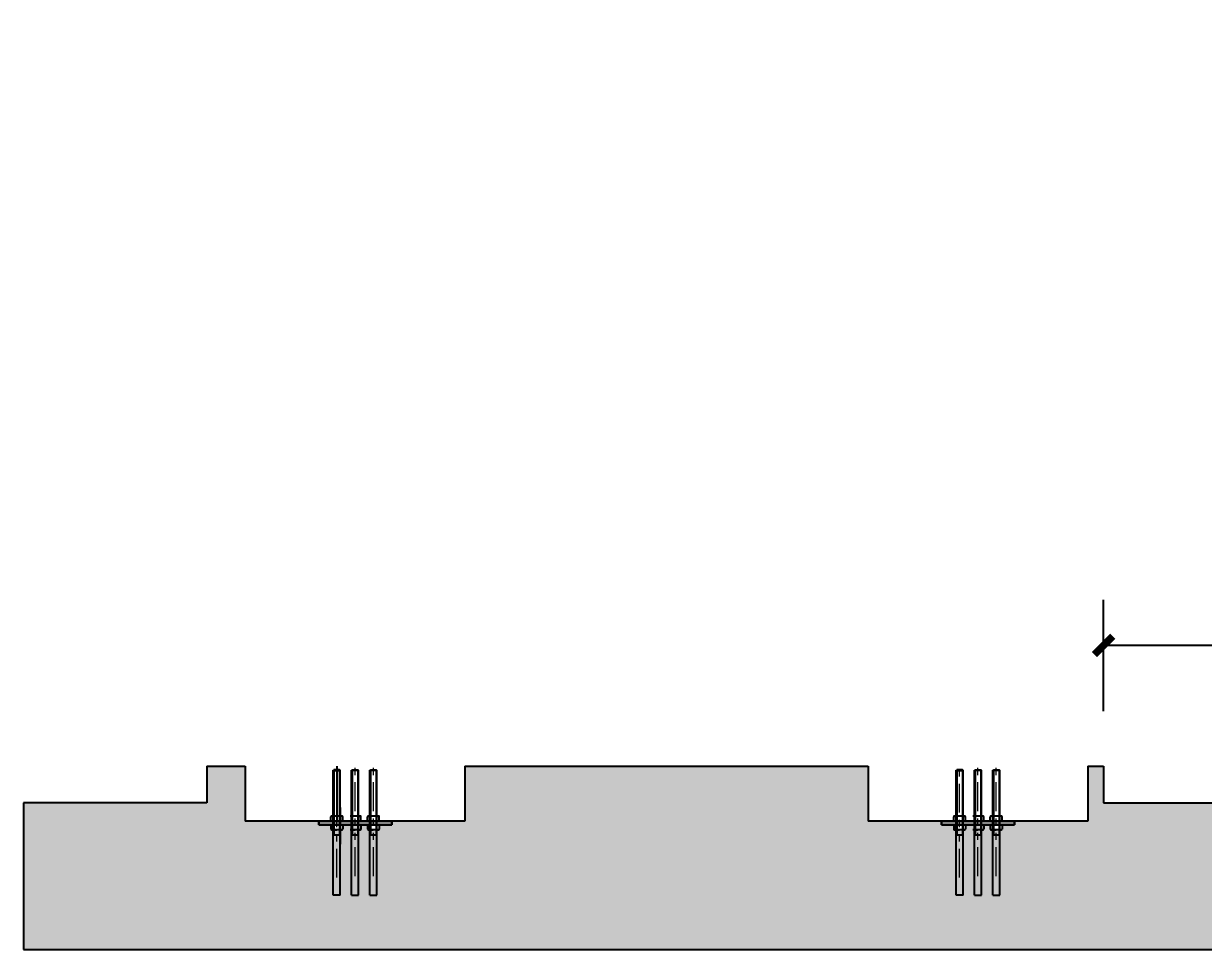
# Model space of a CAD drawing. Extents: x 1129386 to 1341523, y 309636 to 351636.
# Drawn here: x 1146318 to 1152758, y 329173 to 334225 of the extents above; entities that cross this region are included whole.
import ezdxf

# ---------------------------------------------------------------- set-up
doc = ezdxf.new("R2010")
doc.units = 0
doc.header["$LTSCALE"] = 1000
doc.header["$MEASUREMENT"] = 0
for name, pattern in [('ACANSTGB', [0.354331, 0.15748, -0.03937, 0.03937, -0.03937, 0.03937, -0.03937]), ('CENTER', [50.8, 31.75, -6.35, 6.35, -6.35]), ('DASHED', [4.8, 4, -0.8])]:
    doc.linetypes.add(name, pattern=pattern)
doc.layers.add('3', color=4, linetype='DASHED')
doc.layers.add('5', color=2, linetype='Continuous')
doc.layers.add('AM_7', color=4, linetype='CENTER', lineweight=15)
doc.styles.get("Standard").update_dxf_attribs({"font": 'gbenor.shx', "bigfont": 'gbcbig.shx'})
doc.dimstyles.new('STANDARD$0', dxfattribs={"dimscale": 100, "dimtxt": 3.5, "dimasz": 1, "dimexe": 2.5, "dimexo": 3, "dimgap": 1.5, "dimtad": 1, "dimdec": 0, "dimzin": 0, "dimdsep": 46, "dimtxsty": 'Standard', "dimblk": 'ARCHTICK', "dimcen": 0.09, "dimadec": 0, "dimazin": 0, "dimtfac": 1, "dimtdec": 0, "dimtix": 1, "dimtmove": 2, "dimatfit": 3, "dimldrblk": 'ARCHTICK', "dimfxl": 1, "dimtolj": 1, "dimtzin": 0, "dimarcsym": 0})

# ---------------------------------------------------------------- blocks, each defined once
blk = doc.blocks.new('_ArchTick')
at = {"color": 0, "linetype": 'ByBlock', "const_width": 0.4}
blk.add_lwpolyline([(-0.5, -0.5), (0.5, 0.5)], dxfattribs=at)
blk = doc.blocks.new('*D139')
at = {"color": 0, "lineweight": -2}
for p, q in [((1152212.9, 330473), (1152212.9, 331081.3)), ((1155952.9, 330473), (1155952.9, 331081.3))]:
    blk.add_line(p, q, dxfattribs=at)
at = {"color": 0, "linetype": 'ByBlock', "lineweight": -2}
blk.add_line((1155952.9, 330831.3), (1152212.9, 330831.3), dxfattribs=at)
at = {"layer": 'Defpoints', "color": 0}
for p in [(1152212.9, 330831.3), (1152212.9, 330173), (1155952.9, 330173)]:
    blk.add_point(p, dxfattribs=at)
at = {"color": 0, "lineweight": -2, "xscale": 100, "yscale": 100, "zscale": 100, "rotation": 180}
blk.add_blockref('_ArchTick', (1152212.9, 330831.3), dxfattribs=at)
at = {"color": 0, "lineweight": -2, "xscale": 100, "yscale": 100, "zscale": 100}
blk.add_blockref('_ArchTick', (1155952.9, 330831.3), dxfattribs=at)
at = {"color": 0, "insert": (1154082.9, 331156.3), "char_height": 350, "attachment_point": 5}
blk.add_mtext('\\A1;3740\\Fgbenor.shx,gbcbig.shx;%%P5', dxfattribs=at)

msp = doc.modelspace()

# ---------------------------------------------------------------- hatches: boundary and pattern name
h = msp.add_hatch()
h.set_pattern_fill('AR-CONC', color=2, scale=100)
h.set_pattern_definition([(50, (0, 0), (717.4375, -62.86833), [75, -825]), (355, (0, 0), (-138.98994, 751.97526), [60, -660]), (100.45, (60, -5), (578.55976, 689.3719), [64, -701]), (46.18, (0, 200), (1067.1365, -166.14964), [112.5, -1237.5]), (96.64, (89, 186), (934.5749, 974.60285), [96, -1052]), (351.18, (0, 200), (934.4312, 974.2434), [90, -990]), (21, (100, 150), (597.0058, -402.8065), [75, -825]), (326, (100, 150), (243.0015, 725.07604), [60, -660]), (71.45, (150, 116), (840.2339, 322.4469), [64, -701]), (37.5, (0, 0), (11.73922, 332.94923), [0, -652, 0, -670, 0, -663]), (7.5, (0, 0), (263.06954, 394.41171), [0, -382, 0, -637, 0, -252.5]), (-32.5, (-223, 0), (533.822436, -22.55487), [0, -250, 0, -780, 0, -1035]), (-42.5, (-323, 0), (583.18617, 100.10498), [0, -325, 0, -518, 0, -735])])
h.paths.add_polyline_path([(1146317.9, 329173), (1146317.9, 329973), (1147317.9, 329973), (1147317.9, 330173), (1147527.6, 330173), (1147527.6, 329873), (1147928.5, 329873), (1147995.6, 329873), (1148027.9, 329873), (1148059.6, 329873), (1148195.2, 329873), (1148208.1, 329873), (1148208.1, 329852.8), (1148195.2, 329852.8), (1148195.2, 329829.8, 0.103143), (1148195.6, 329828, 0.291961), (1148199.7, 329825.3, 0.1071), (1148202.6, 329825.3), (1148208.1, 329825.3), (1148224.2, 329825.3, 0.012), (1148226.7, 329825.3), (1148251.1, 329825.3, 0.101734), (1148254.1, 329825.3), (1148254.7, 329825.3, 0.377126), (1148259.2, 329829.3, 0.032077), (1148259.2, 329829.8), (1148259.2, 329852.8), (1148208.1, 329852.8), (1148208.1, 329873), (1148259.2, 329873), (1148328, 329873), (1148727.2, 329873), (1148727.2, 330173), (1150927.1, 330173), (1150927.1, 329873), (1151328.1, 329873), (1151395.1, 329873), (1151459.1, 329873), (1151594.8, 329873), (1151607.6, 329873), (1151607.6, 329852.8), (1151594.8, 329852.8), (1151594.8, 329829.8, 0.103143), (1151595.2, 329828, 0.291961), (1151599.3, 329825.3, 0.1071), (1151602.1, 329825.3), (1151607.7, 329825.3), (1151623.8, 329825.3, 0.012), (1151626.2, 329825.3), (1151650.7, 329825.3, 0.101734), (1151653.6, 329825.3), (1151654.2, 329825.3, 0.377126), (1151658.8, 329829.3, 0.032077), (1151658.8, 329829.8), (1151658.8, 329852.8), (1151607.6, 329852.8), (1151607.6, 329873), (1151658.8, 329873), (1151727.6, 329873), (1152126.8, 329873), (1152126.8, 330173), (1152212.9, 330173), (1152212.9, 329973), (1155952.9, 329973), (1155952.9, 330173), (1156427.1, 330173), (1156427.1, 329873), (1156828.1, 329873), (1156895.1, 329873), (1156959.1, 329873), (1157094.8, 329873), (1157107.6, 329873), (1157107.6, 329852.8), (1157094.8, 329852.8), (1157094.8, 329829.8, 0.103143), (1157095.2, 329828, 0.291961), (1157099.3, 329825.3, 0.1071), (1157102.1, 329825.3), (1157107.7, 329825.3), (1157123.8, 329825.3, 0.012), (1157126.2, 329825.3), (1157150.7, 329825.3, 0.101734), (1157153.6, 329825.3), (1157154.2, 329825.3, 0.377126), (1157158.8, 329829.3, 0.032077), (1157158.8, 329829.8), (1157158.8, 329852.8), (1157107.6, 329852.8), (1157107.6, 329873), (1157158.8, 329873), (1157227.6, 329873), (1157626.8, 329873), (1157626.8, 330173), (1161927.1, 330173), (1161927.1, 329873), (1162328.1, 329873), (1162395.1, 329873), (1162459.1, 329873), (1162594.8, 329873), (1162607.6, 329873), (1162607.6, 329852.8), (1162594.8, 329852.8), (1162594.8, 329829.8, 0.103143), (1162595.2, 329828, 0.291961), (1162599.3, 329825.3, 0.1071), (1162602.1, 329825.3), (1162607.7, 329825.3), (1162623.8, 329825.3, 0.012), (1162626.2, 329825.3), (1162650.7, 329825.3, 0.101734), (1162653.6, 329825.3), (1162654.2, 329825.3, 0.377126), (1162658.8, 329829.3, 0.032077), (1162658.8, 329829.8), (1162658.8, 329852.8), (1162607.6, 329852.8), (1162607.6, 329873), (1162658.8, 329873), (1162727.6, 329873), (1163126.8, 329873), (1163126.8, 330173), (1167335.9, 330173, 0.908935), (1169100, 329973), (1169857.9, 329973), (1169857.9, 329173)])
h.paths.add_polyline_path([(1151395.1, 329852.8), (1151395.1, 329829.8, 0.103143), (1151395.5, 329828, 0.291961), (1151399.6, 329825.3, 0.1071), (1151402.5, 329825.3), (1151424.1, 329825.3, 0.012), (1151426.6, 329825.3), (1151451, 329825.3, 0.101734), (1151454, 329825.3), (1151454.6, 329825.3, 0.377126), (1151459.1, 329829.3, 0.032077), (1151459.1, 329829.8), (1151459.1, 329852.8)], flags=16)
h.paths.add_polyline_path([(1156895.1, 329852.8), (1156895.1, 329829.8, 0.103143), (1156895.5, 329828, 0.291961), (1156899.6, 329825.3, 0.1071), (1156902.5, 329825.3), (1156924.1, 329825.3, 0.012), (1156926.6, 329825.3), (1156951, 329825.3, 0.101734), (1156954, 329825.3), (1156954.6, 329825.3, 0.377126), (1156959.1, 329829.3, 0.032077), (1156959.1, 329829.8), (1156959.1, 329852.8)], flags=16)
h.paths.add_polyline_path([(1147995.6, 329852.8), (1147995.6, 329829.8, 0.103143), (1147995.9, 329828, 0.291961), (1148000, 329825.3, 0.1071), (1148002.9, 329825.3), (1148024.6, 329825.3, 0.012), (1148027, 329825.3), (1148051.4, 329825.3, 0.101734), (1148054.4, 329825.3), (1148055, 329825.3, 0.377126), (1148059.5, 329829.3, 0.032077), (1148059.6, 329829.8), (1148059.6, 329852.8)], flags=16)
h.paths.add_polyline_path([(1162395.1, 329852.8), (1162395.1, 329829.8, 0.103143), (1162395.5, 329828, 0.291961), (1162399.6, 329825.3, 0.1071), (1162402.5, 329825.3), (1162424.1, 329825.3, 0.012), (1162426.6, 329825.3), (1162451, 329825.3, 0.101734), (1162454, 329825.3), (1162454.6, 329825.3, 0.377126), (1162459.1, 329829.3, 0.032077), (1162459.1, 329829.8), (1162459.1, 329852.8)], flags=16)
h.paths.add_polyline_path([(1174807.6, 343950.3), (1175007.6, 343950.3), (1175007.6, 344950.3), (1175807.6, 344950.3), (1175807.6, 335805.3), (1175007.6, 335805.3), (1175007.6, 336805.3), (1174807.6, 336805.3), (1174807.6, 336977.4), (1175107.6, 336977.4), (1175107.6, 337416), (1175127.8, 337416), (1175127.8, 337445.4), (1175150.7, 337445.4, 0.103143), (1175152.6, 337445.8, -0.021211), (1175152.2, 337458.3), (1175127.8, 337458.3), (1175127.8, 337496.5), (1175152.1, 337496.5, -0.041196), (1175151, 337496, 0.000368), (1175150.8, 337495.9, 0.007873), (1175151, 337496, -0.098644), (1175155.3, 337476.8), (1175155.3, 337474.4, -0.082342), (1175152.2, 337458.3, -0.003621), (1175151.7, 337457.3, -0.232165), (1175155.3, 337452.7), (1175155.3, 337450, -0.005854), (1175155.3, 337449.9, -0.191137), (1175152.6, 337445.8, -0.103143), (1175150.7, 337445.4), (1175127.8, 337445.4), (1175127.8, 337458.3), (1175152.1, 337445.5, 0.021211), (1175152.6, 337445.8, 0.291961), (1175155.3, 337449.9, 0.1071), (1175155.3, 337452.7), (1175155.3, 337458.3), (1175183.1, 337458.3), (1175439.9, 337458.3, 0.414214), (1175512.4, 337530.8), (1175473.6, 337530.3, -0.414214), (1175439.9, 337496.5), (1175183.1, 337496.5), (1175155.3, 337496.5), (1175155.3, 337496.6), (1175155.3, 337501.2, 0.101734), (1175155.3, 337504.2), (1175155.3, 337504.8, 0.377126), (1175151.3, 337509.4, -0.233225), (1175155.3, 337504.2), (1175155.3, 337501.2, -0.197118), (1175152.2, 337496.6), (1175127.8, 337496.6), (1175127.8, 337509.4), (1175127.8, 337962.4), (1175127.8, 337962.5), (1175152.3, 337962.5, -0.00019), (1175152.2, 337962.4), (1175107.6, 337949.6), (1175107.6, 337949.6), (1175107.6, 337962.4), (1175127.8, 337962.4), (1175127.8, 337509.4), (1175127.8, 337496.6), (1175107.6, 337496.6), (1175107.6, 337509.4), (1175107.6, 337949.6), (1175127.8, 337962.4), (1175152.2, 337962.4, -0.00343), (1175152.1, 337949.7, 0.021211), (1175152.6, 337950, 0.291961), (1175155.3, 337954.1, -0.191137), (1175152.6, 337950, -0.021211), (1175152, 337961.8, 0.00343), (1175152.2, 337962.4), (1175233.1, 337962.5), (1175439.9, 337962.5, -0.414214), (1175473.6, 337928.7), (1175512.4, 337928.7, -0.00186), (1175512.4, 337928.7), (1175512.4, 337928.7, 0.412036), (1175439.9, 338000.7), (1175152.1, 338000.7, 0.584975), (1175151.3, 338013.6, 0.032077), (1175150.7, 338013.6), (1175127.8, 338032), (1175127.8, 338032), (1175107.6, 338013.6), (1175107.6, 338013.6), (1175107.6, 338481.6), (1174807.6, 338481.6), (1174807.6, 342332.4), (1175107.6, 342332.4), (1175107.6, 342800.4), (1175107.6, 342782), (1175127.8, 342782), (1175127.8, 342813.3), (1175152.1, 342813.3), (1175183.1, 342813.3), (1175439.9, 342813.3, 0.412036), (1175512.4, 342885.3), (1175512.4, 342885.8, -0.00186), (1175512.4, 342885.3), (1175473.6, 342885.3, -0.414214), (1175439.9, 342851.5), (1175233.1, 342851.5), (1175152.2, 342851.6, 0.00343), (1175152.1, 342864.3, -0.021211), (1175152.6, 342864, -0.191137), (1175155.3, 342859.9, 0.291961), (1175152.6, 342864, 0.021211), (1175152, 342852.2, -0.00343), (1175152.2, 342851.6), (1175107.6, 342864.4), (1175107.6, 342864.4), (1175107.6, 343304.9), (1175107.6, 343317.7), (1175127.8, 343317.7), (1175127.8, 343304.9), (1175127.8, 342851.6), (1175107.6, 342851.6), (1175107.6, 342864.4), (1175127.8, 342851.6), (1175152.2, 342851.6, -0.00019), (1175152.3, 342851.5), (1175127.8, 342851.5), (1175127.8, 342851.6), (1175127.8, 343304.9), (1175127.8, 343317.7), (1175152.2, 343317.7), (1175183.1, 343317.7), (1175183.1, 343317.7), (1175439.9, 343317.7, -0.414214), (1175473.6, 343284), (1175512.4, 343283.5, 0.414214), (1175439.9, 343356), (1175183.1, 343356), (1175152.1, 343368.8, -0.021211), (1175152.6, 343368.5, 0.103143), (1175150.7, 343368.9), (1175127.8, 343368.9), (1175127.8, 343387), (1175107.6, 343387), (1175107.6, 343836.6), (1174807.6, 343836.6)])
h.paths.add_polyline_path([(1167335.9, 330173), (1167428, 330173), (1167428, 329873), (1167829, 329873), (1167829, 329852.8), (1167896, 329852.8), (1167896, 329829.8, 0.103143), (1167896.4, 329828, 0.191137), (1167900.5, 329825.3, 0.1071), (1167903.3, 329825.3), (1167908.9, 329825.3), (1167908.9, 329797.5), (1167908.9, 329540.7, 0.414214), (1167981.4, 329468.2), (1167980.9, 329507, -0.414214), (1167947.1, 329540.7), (1167947.1, 329797.5), (1167947.2, 329797.5), (1167947.2, 329825.3), (1167951.9, 329825.3, 0.101734), (1167954.8, 329825.3), (1167955.4, 329825.3, 0.377126), (1167960, 329829.3, 0.032077), (1167960, 329829.8), (1167960, 329852.8), (1168095.7, 329852.8), (1168095.7, 329829.8, 0.103143), (1168096.1, 329828, 0.291961), (1168100.2, 329825.3, 0.1071), (1168103, 329825.3), (1168107.6, 329828.9, -0.232165), (1168103, 329825.3), (1168100.3, 329825.3, -0.005854), (1168100.2, 329825.3, -0.291961), (1168096.1, 329828, -0.103143), (1168095.7, 329829.8), (1168095.7, 329852.8), (1168108.5, 329852.8), (1168108.5, 329825.3), (1168108.6, 329747.5), (1168108.6, 329540.7, -0.414214), (1168074.8, 329507), (1168074.8, 329468.2, 0.412036), (1168146.8, 329540.7), (1168146.8, 329797.5), (1168146.8, 329825.3), (1168151.5, 329825.3, 0.101734), (1168154.5, 329825.3), (1168155.1, 329825.3, 0.377126), (1168159.7, 329829.3, 0.032077), (1168159.7, 329829.8), (1168159.7, 329852.8), (1168228.5, 329852.8), (1168228.5, 329873), (1168627.7, 329873), (1168627.7, 330173), (1168857.9, 330173), (1168857.9, 329973), (1169100, 329973, -0.908935)])

# ---------------------------------------------------------------- linework, layer by layer
for p, q in [((1147317.9, 330173), (1147527.6, 330173)), ((1147317.9, 330173), (1147317.9, 329973)), ((1147527.6, 330173), (1147527.6, 329873)), ((1148027.9, 330173), (1148027.9, 329973)), ((1148727.2, 330173), (1150927.1, 330173)), ((1148727.2, 330173), (1148727.2, 329873)), ((1150927.1, 330173), (1150927.1, 329873)), ((1152126.8, 330173), (1152212.9, 330173)), ((1152126.8, 330173), (1152126.8, 329873)), ((1152212.9, 330173), (1152212.9, 329973)), ((1147317.9, 329973), (1146317.9, 329973)), ((1146317.9, 329973), (1146317.9, 329173)), ((1148027.9, 329973), (1148027.9, 329873)), ((1152212.9, 329973), (1155952.9, 329973)), ((1148727.2, 329873), (1147527.6, 329873)), ((1148228.7, 329873), (1148027.9, 329873)), ((1152126.8, 329873), (1150927.1, 329873)), ((1151777.9, 329873), (1151277.9, 329873)), ((1146317.9, 329173), (1169857.9, 329173))]:
    msp.add_line(p, q)
at = {"color": 1, "lineweight": 30}
for p, q in [((1147928.5, 329873), (1147928.5, 329852.8)), ((1148328, 329873), (1148328, 329852.8)), ((1151328.1, 329873), (1151328.1, 329852.8)), ((1151727.6, 329873), (1151727.6, 329852.8))]:
    msp.add_line(p, q, dxfattribs=at)
for points in [[(1147928.5, 329873), (1148328, 329873)], [(1151328.1, 329873), (1151727.6, 329873)], [(1147928.5, 329852.8), (1148328, 329852.8)], [(1151328.1, 329852.8), (1151727.6, 329852.8)]]:
    msp.add_lwpolyline(points, dxfattribs=at)
at = {"layer": '3', "color": 2, "linetype": 'DASHED'}
for p, q in [((1148008.4, 329747.5), (1148008.4, 330151.8)), ((1148012, 330150), (1148012, 329797.5)), ((1148043, 330150), (1148043, 329797.5)), ((1148046.8, 329747.5), (1148046.7, 330151.8)), ((1148108.2, 329937.4), (1148108.2, 330151.8)), ((1148111.9, 330150), (1148111.9, 329797.5)), ((1148142.9, 330150), (1148142.9, 329797.5)), ((1148146.5, 329747.5), (1148146.5, 330151.8)), ((1148208.1, 329937.4), (1148208.1, 330151.8)), ((1148211.8, 330150), (1148211.8, 329797.5)), ((1148242.8, 330150), (1148242.8, 329797.5)), ((1148246.4, 329747.5), (1148246.4, 330151.8)), ((1151408, 329747.5), (1151408, 330151.8)), ((1151411.6, 330150), (1151411.6, 329797.5)), ((1151442.6, 330150), (1151442.6, 329797.5)), ((1151446.4, 329747.5), (1151446.3, 330151.8)), ((1151507.8, 329937.4), (1151507.8, 330151.8)), ((1151511.5, 330150), (1151511.5, 329797.5)), ((1151542.5, 330150), (1151542.5, 329797.5)), ((1151546.1, 329747.5), (1151546.1, 330151.8)), ((1151607.7, 329937.4), (1151607.7, 330151.8)), ((1151611.3, 330150), (1151611.3, 329797.5)), ((1151642.4, 330150), (1151642.4, 329797.5)), ((1151646, 329747.5), (1151646, 330151.8)), ((1148008.4, 329797.5), (1148046.8, 329797.5)), ((1148108.2, 329797.5), (1148146.6, 329797.5)), ((1148208.1, 329797.5), (1148246.5, 329797.5)), ((1151408, 329797.5), (1151446.4, 329797.5)), ((1151507.8, 329797.5), (1151546.2, 329797.5)), ((1151607.7, 329797.5), (1151646, 329797.5))]:
    msp.add_line(p, q, dxfattribs=at)
at = {"layer": '3', "color": 4, "linetype": 'DASHED'}
for p, q in [((1148108.2, 329747.5), (1148108.2, 329937.4)), ((1148208.1, 329747.5), (1148208, 329937.4)), ((1151507.8, 329747.5), (1151507.7, 329937.4)), ((1151607.7, 329747.5), (1151607.6, 329937.4))]:
    msp.add_line(p, q, dxfattribs=at)
at = {"layer": '5', "color": 2, "linetype": 'Continuous'}
for p, q in [((1148008.2, 330149.7), (1148012, 330152.6)), ((1148008.2, 330149.7), (1148046.8, 330149.7)), ((1148008.4, 330114.2), (1148008.4, 330150)), ((1148043, 330152.6), (1148012, 330152.6)), ((1148046.8, 330149.7), (1148043, 330152.6)), ((1148046.7, 330114.2), (1148046.7, 330150)), ((1148108.2, 330149.7), (1148111.9, 330152.6)), ((1148108.2, 330114.2), (1148108.2, 330150)), ((1148146.7, 330149.7), (1148108.2, 330149.7)), ((1148111.9, 330152.6), (1148142.9, 330152.6)), ((1148146.7, 330149.7), (1148142.9, 330152.6)), ((1148146.5, 330114.2), (1148146.5, 330150)), ((1148208, 330149.7), (1148211.8, 330152.6)), ((1148246.6, 330149.7), (1148208, 330149.7)), ((1148208.1, 330114.2), (1148208.1, 330150)), ((1148211.8, 330152.6), (1148242.8, 330152.6)), ((1148246.6, 330149.7), (1148242.8, 330152.6)), ((1148246.4, 330114.2), (1148246.4, 330150)), ((1151407.8, 330149.7), (1151411.6, 330152.6)), ((1151407.8, 330149.7), (1151446.3, 330149.7)), ((1151408, 330114.2), (1151408, 330150)), ((1151442.6, 330152.6), (1151411.6, 330152.6)), ((1151446.3, 330149.7), (1151442.6, 330152.6)), ((1151446.3, 330114.2), (1151446.3, 330150)), ((1151507.8, 330149.7), (1151511.5, 330152.6)), ((1151507.8, 330114.2), (1151507.8, 330150)), ((1151546.3, 330149.7), (1151507.8, 330149.7)), ((1151511.5, 330152.6), (1151542.5, 330152.6)), ((1151546.3, 330149.7), (1151542.5, 330152.6)), ((1151546.1, 330114.2), (1151546.1, 330150)), ((1151607.6, 330149.7), (1151611.3, 330152.6)), ((1151646.2, 330149.7), (1151607.6, 330149.7)), ((1151607.7, 330114.2), (1151607.7, 330150)), ((1151611.3, 330152.6), (1151642.4, 330152.6)), ((1151646.2, 330149.7), (1151642.4, 330152.6)), ((1151646, 330114.2), (1151646, 330150)), ((1148008.4, 329540.7), (1148008.4, 329937.4)), ((1148008.4, 329468.2), (1148008.4, 329937.4)), ((1148046.7, 329540.7), (1148046.7, 329937.4)), ((1148046.7, 329468.2), (1148046.7, 329937.4)), ((1148108.2, 329468.2), (1148108.2, 329937.4)), ((1148146.5, 329468.2), (1148146.5, 329937.4)), ((1148208.1, 329540.7), (1148208.1, 329937.4)), ((1148208.1, 329468.2), (1148208.1, 329937.4)), ((1148246.4, 329540.7), (1148246.4, 329937.4)), ((1148246.4, 329468.2), (1148246.4, 329937.4)), ((1151408, 329540.7), (1151408, 329937.4)), ((1151408, 329468.2), (1151408, 329937.4)), ((1151446.3, 329540.7), (1151446.3, 329937.4)), ((1151446.3, 329468.2), (1151446.3, 329937.4)), ((1151507.8, 329468.2), (1151507.8, 329937.4)), ((1151546.1, 329468.2), (1151546.1, 329937.4)), ((1151607.7, 329540.7), (1151607.7, 329937.4)), ((1151607.7, 329468.2), (1151607.7, 329937.4)), ((1151646, 329540.7), (1151646, 329937.4)), ((1151646, 329468.2), (1151646, 329937.4)), ((1148046.7, 329468.2), (1148008.4, 329468.2)), ((1148108.2, 329468.2), (1148146.5, 329468.2)), ((1148208.1, 329468.2), (1148246.4, 329468.2)), ((1151446.3, 329468.2), (1151408, 329468.2)), ((1151507.8, 329468.2), (1151546.1, 329468.2)), ((1151607.7, 329468.2), (1151646, 329468.2))]:
    msp.add_line(p, q, dxfattribs=at)
at = {"layer": '5', "linetype": 'Continuous'}
for p, q in [((1147995.6, 329873), (1147995.6, 329896)), ((1148059.6, 329873), (1147995.6, 329873)), ((1148055, 329900.6), (1148000.2, 329900.6)), ((1148055, 329873), (1148000.2, 329873)), ((1148059.6, 329873), (1148059.6, 329896)), ((1148154.8, 329900.6), (1148100, 329900.6)), ((1148154.8, 329873), (1148100, 329873)), ((1148159.4, 329873), (1148159.4, 329896)), ((1148195.2, 329873), (1148195.2, 329896)), ((1148259.2, 329873), (1148195.2, 329873)), ((1148254.7, 329900.6), (1148199.8, 329900.6)), ((1148254.7, 329873), (1148199.8, 329873)), ((1148259.2, 329873), (1148259.2, 329896)), ((1151395.1, 329873), (1151395.1, 329896)), ((1151459.1, 329873), (1151395.1, 329873)), ((1151454.6, 329900.6), (1151399.7, 329900.6)), ((1151454.6, 329873), (1151399.7, 329873)), ((1151459.1, 329873), (1151459.1, 329896)), ((1151554.4, 329900.6), (1151499.5, 329900.6)), ((1151554.4, 329873), (1151499.5, 329873)), ((1151559, 329873), (1151559, 329896)), ((1151594.8, 329873), (1151594.8, 329896)), ((1151658.8, 329873), (1151594.8, 329873)), ((1151654.2, 329900.6), (1151599.4, 329900.6)), ((1151654.2, 329873), (1151599.4, 329873)), ((1151658.8, 329873), (1151658.8, 329896)), ((1148059.6, 329852.8), (1147995.6, 329852.8)), ((1147995.6, 329852.8), (1147995.6, 329829.8)), ((1148055, 329852.8), (1148000.2, 329852.8)), ((1148055, 329825.3), (1148000.2, 329825.3)), ((1148059.6, 329852.8), (1148059.6, 329829.8)), ((1148154.8, 329852.8), (1148100, 329852.8)), ((1148154.8, 329825.3), (1148100, 329825.3)), ((1148159.4, 329852.8), (1148159.4, 329829.8)), ((1148259.2, 329852.8), (1148195.2, 329852.8)), ((1148195.2, 329852.8), (1148195.2, 329829.8)), ((1148254.7, 329852.8), (1148199.8, 329852.8)), ((1148254.7, 329825.3), (1148199.8, 329825.3)), ((1148259.2, 329852.8), (1148259.2, 329829.8)), ((1151459.1, 329852.8), (1151395.1, 329852.8)), ((1151395.1, 329852.8), (1151395.1, 329829.8)), ((1151454.6, 329852.8), (1151399.7, 329852.8)), ((1151454.6, 329825.3), (1151399.7, 329825.3)), ((1151459.1, 329852.8), (1151459.1, 329829.8)), ((1151554.4, 329852.8), (1151499.5, 329852.8)), ((1151554.4, 329825.3), (1151499.5, 329825.3)), ((1151559, 329852.8), (1151559, 329829.8)), ((1151658.8, 329852.8), (1151594.8, 329852.8)), ((1151594.8, 329852.8), (1151594.8, 329829.8)), ((1151654.2, 329852.8), (1151599.4, 329852.8)), ((1151654.2, 329825.3), (1151599.4, 329825.3)), ((1151658.8, 329852.8), (1151658.8, 329829.8))]:
    msp.add_line(p, q, dxfattribs=at)
for centre, radius, start, end in [((1148001.5, 329894), 6.7, 25.51716, 150.39539), ((1148000.2, 329896), 4.59, 90, 180), ((1148025.8, 329850.4), 50.2, 66.00584, 111.03366), ((1148052.9, 329893.4), 7.37, 25.17091, 158.41632), ((1148055, 329896), 4.59, 0, 90), ((1148125.6, 329850.4), 50.2, 66.00584, 111.03366), ((1148152.7, 329893.4), 7.37, 25.17091, 158.41632), ((1148154.8, 329896), 4.59, 0, 90), ((1148199.8, 329896), 4.59, 90, 180), ((1148201.1, 329894), 6.7, 25.51716, 150.39539), ((1148225.5, 329850.4), 50.2, 66.00584, 111.03366), ((1148252.6, 329893.4), 7.37, 25.17091, 158.41632), ((1148254.7, 329896), 4.59, 0, 90), ((1151399.7, 329896), 4.59, 90, 180), ((1151401, 329894), 6.7, 25.51716, 150.39539), ((1151425.4, 329850.4), 50.2, 66.00584, 111.03366), ((1151452.5, 329893.4), 7.37, 25.17091, 158.41632), ((1151454.6, 329896), 4.59, 0, 90), ((1151525.2, 329850.4), 50.2, 66.00584, 111.03366), ((1151552.3, 329893.4), 7.37, 25.17091, 158.41632), ((1151554.4, 329896), 4.59, 0, 90), ((1151599.4, 329896), 4.59, 90, 180), ((1151600.7, 329894), 6.7, 25.51716, 150.39539), ((1151625, 329850.4), 50.2, 66.00584, 111.03366), ((1151652.2, 329893.4), 7.37, 25.17091, 158.41632), ((1151654.2, 329896), 4.59, 0, 90), ((1148000.2, 329829.8), 4.59, 180, 270), ((1148001.5, 329831.8), 6.7, 209.60461, 334.48284), ((1148025.8, 329875.5), 50.2, 248.96634, 293.99416), ((1148052.9, 329832.5), 7.37, 201.58368, 334.82909), ((1148055, 329829.8), 4.59, 270, 0), ((1148125.6, 329875.5), 50.2, 248.96634, 293.99416), ((1148152.7, 329832.5), 7.37, 201.58368, 334.82909), ((1148154.8, 329829.8), 4.59, 270, 0), ((1148199.8, 329829.8), 4.59, 180, 270), ((1148201.1, 329831.8), 6.7, 209.60461, 334.48284), ((1148225.5, 329875.5), 50.2, 248.96634, 293.99416), ((1148252.6, 329832.5), 7.37, 201.58368, 334.82909), ((1148254.7, 329829.8), 4.59, 270, 0), ((1151399.7, 329829.8), 4.59, 180, 270), ((1151401, 329831.8), 6.7, 209.60461, 334.48284), ((1151425.4, 329875.5), 50.2, 248.96634, 293.99416), ((1151452.5, 329832.5), 7.37, 201.58368, 334.82909), ((1151454.6, 329829.8), 4.59, 270, 0), ((1151525.2, 329875.5), 50.2, 248.96634, 293.99416), ((1151552.3, 329832.5), 7.37, 201.58368, 334.82909), ((1151554.4, 329829.8), 4.59, 270, 0), ((1151599.4, 329829.8), 4.59, 180, 270), ((1151600.7, 329831.8), 6.7, 209.60461, 334.48284), ((1151625, 329875.5), 50.2, 248.96634, 293.99416), ((1151652.2, 329832.5), 7.37, 201.58368, 334.82909), ((1151654.2, 329829.8), 4.59, 270, 0)]:
    msp.add_arc(centre, radius, start, end, dxfattribs=at)
at = {"layer": 'AM_7', "linetype": 'ACANSTGB'}
for p, q in [((1148027.6, 329565.1), (1148027.6, 330178.8)), ((1148127.4, 329573.2), (1148127.4, 330178.8)), ((1148227.2, 329573.2), (1148227.2, 330178.8)), ((1151427.1, 329565.1), (1151427.1, 330178.8)), ((1151527, 329573.2), (1151527, 330178.8)), ((1151626.8, 329573.2), (1151626.8, 330178.8))]:
    msp.add_line(p, q, dxfattribs=at)

# ---------------------------------------------------------------- dimensions: what is measured, and where the dimension line sits
at = {"color": 3}
dim = msp.add_linear_dim(base=(1152212.9, 330831.3), p1=(1155952.9, 330173), p2=(1152212.9, 330173), text='<>\\Fgbenor.shx,gbcbig.shx;%%P5', dimstyle='STANDARD$0', override={"dimtxsty": 'Standard', "dimblk": 'ArchTick', "dimfxl": 0}, dxfattribs=at)
dim.commit()
dim.dimension.update_dxf_attribs({"geometry": '*D139', "text_midpoint": (1154082.9, 331156.3)})

doc.saveas('drawing.dxf')
